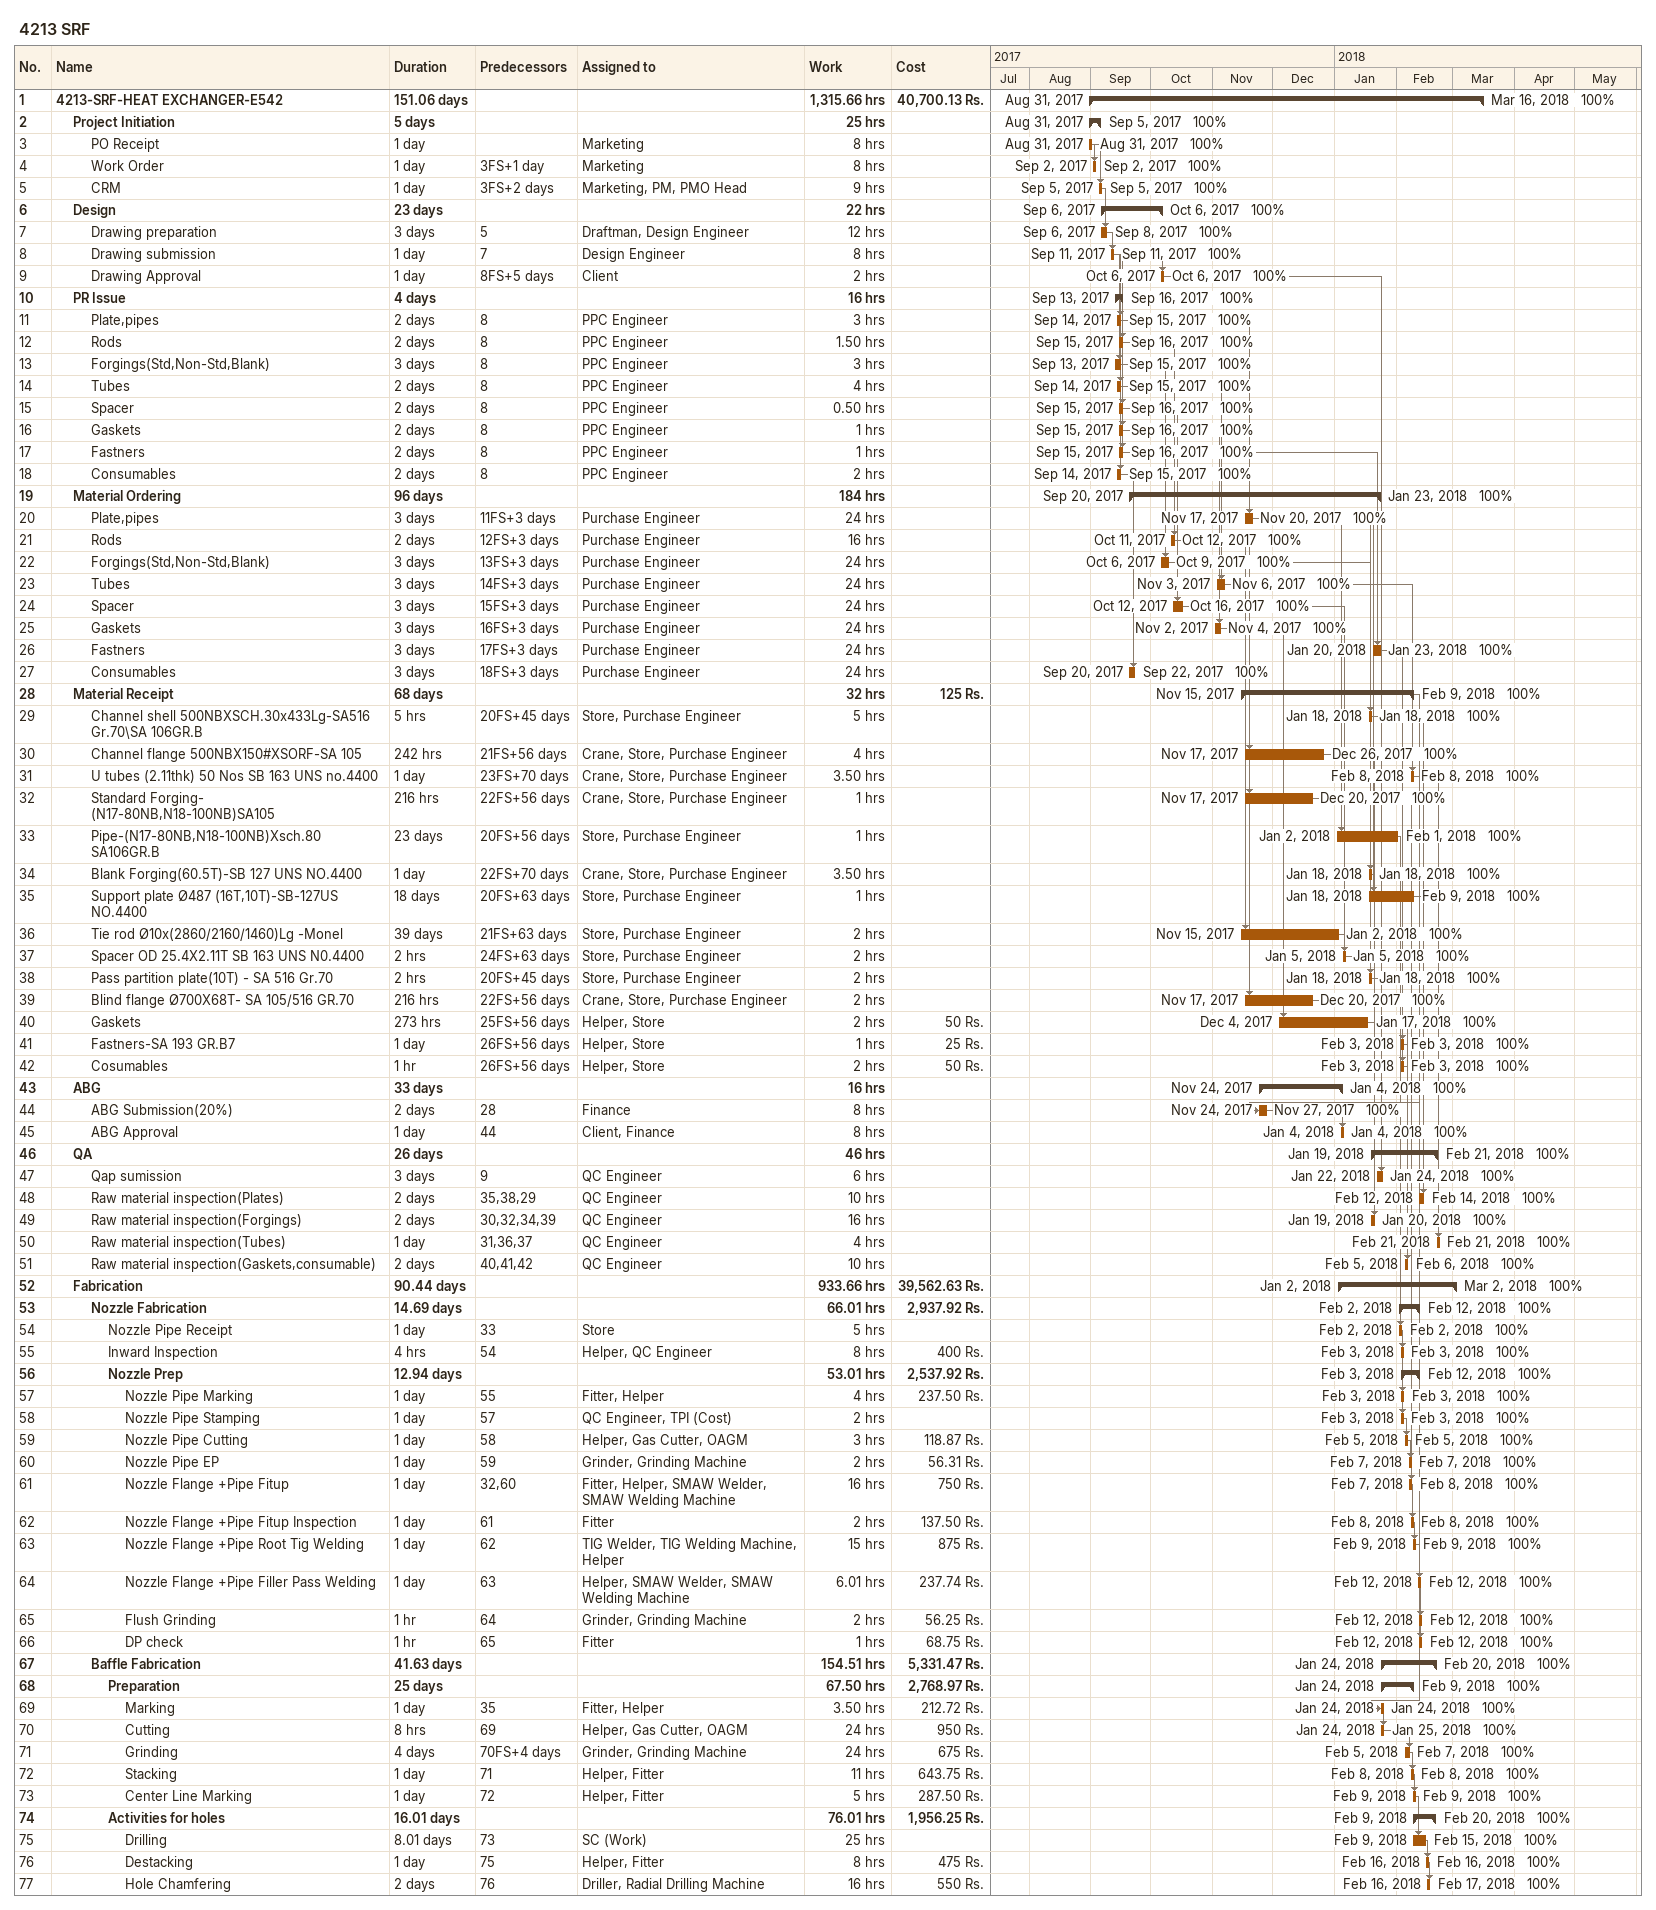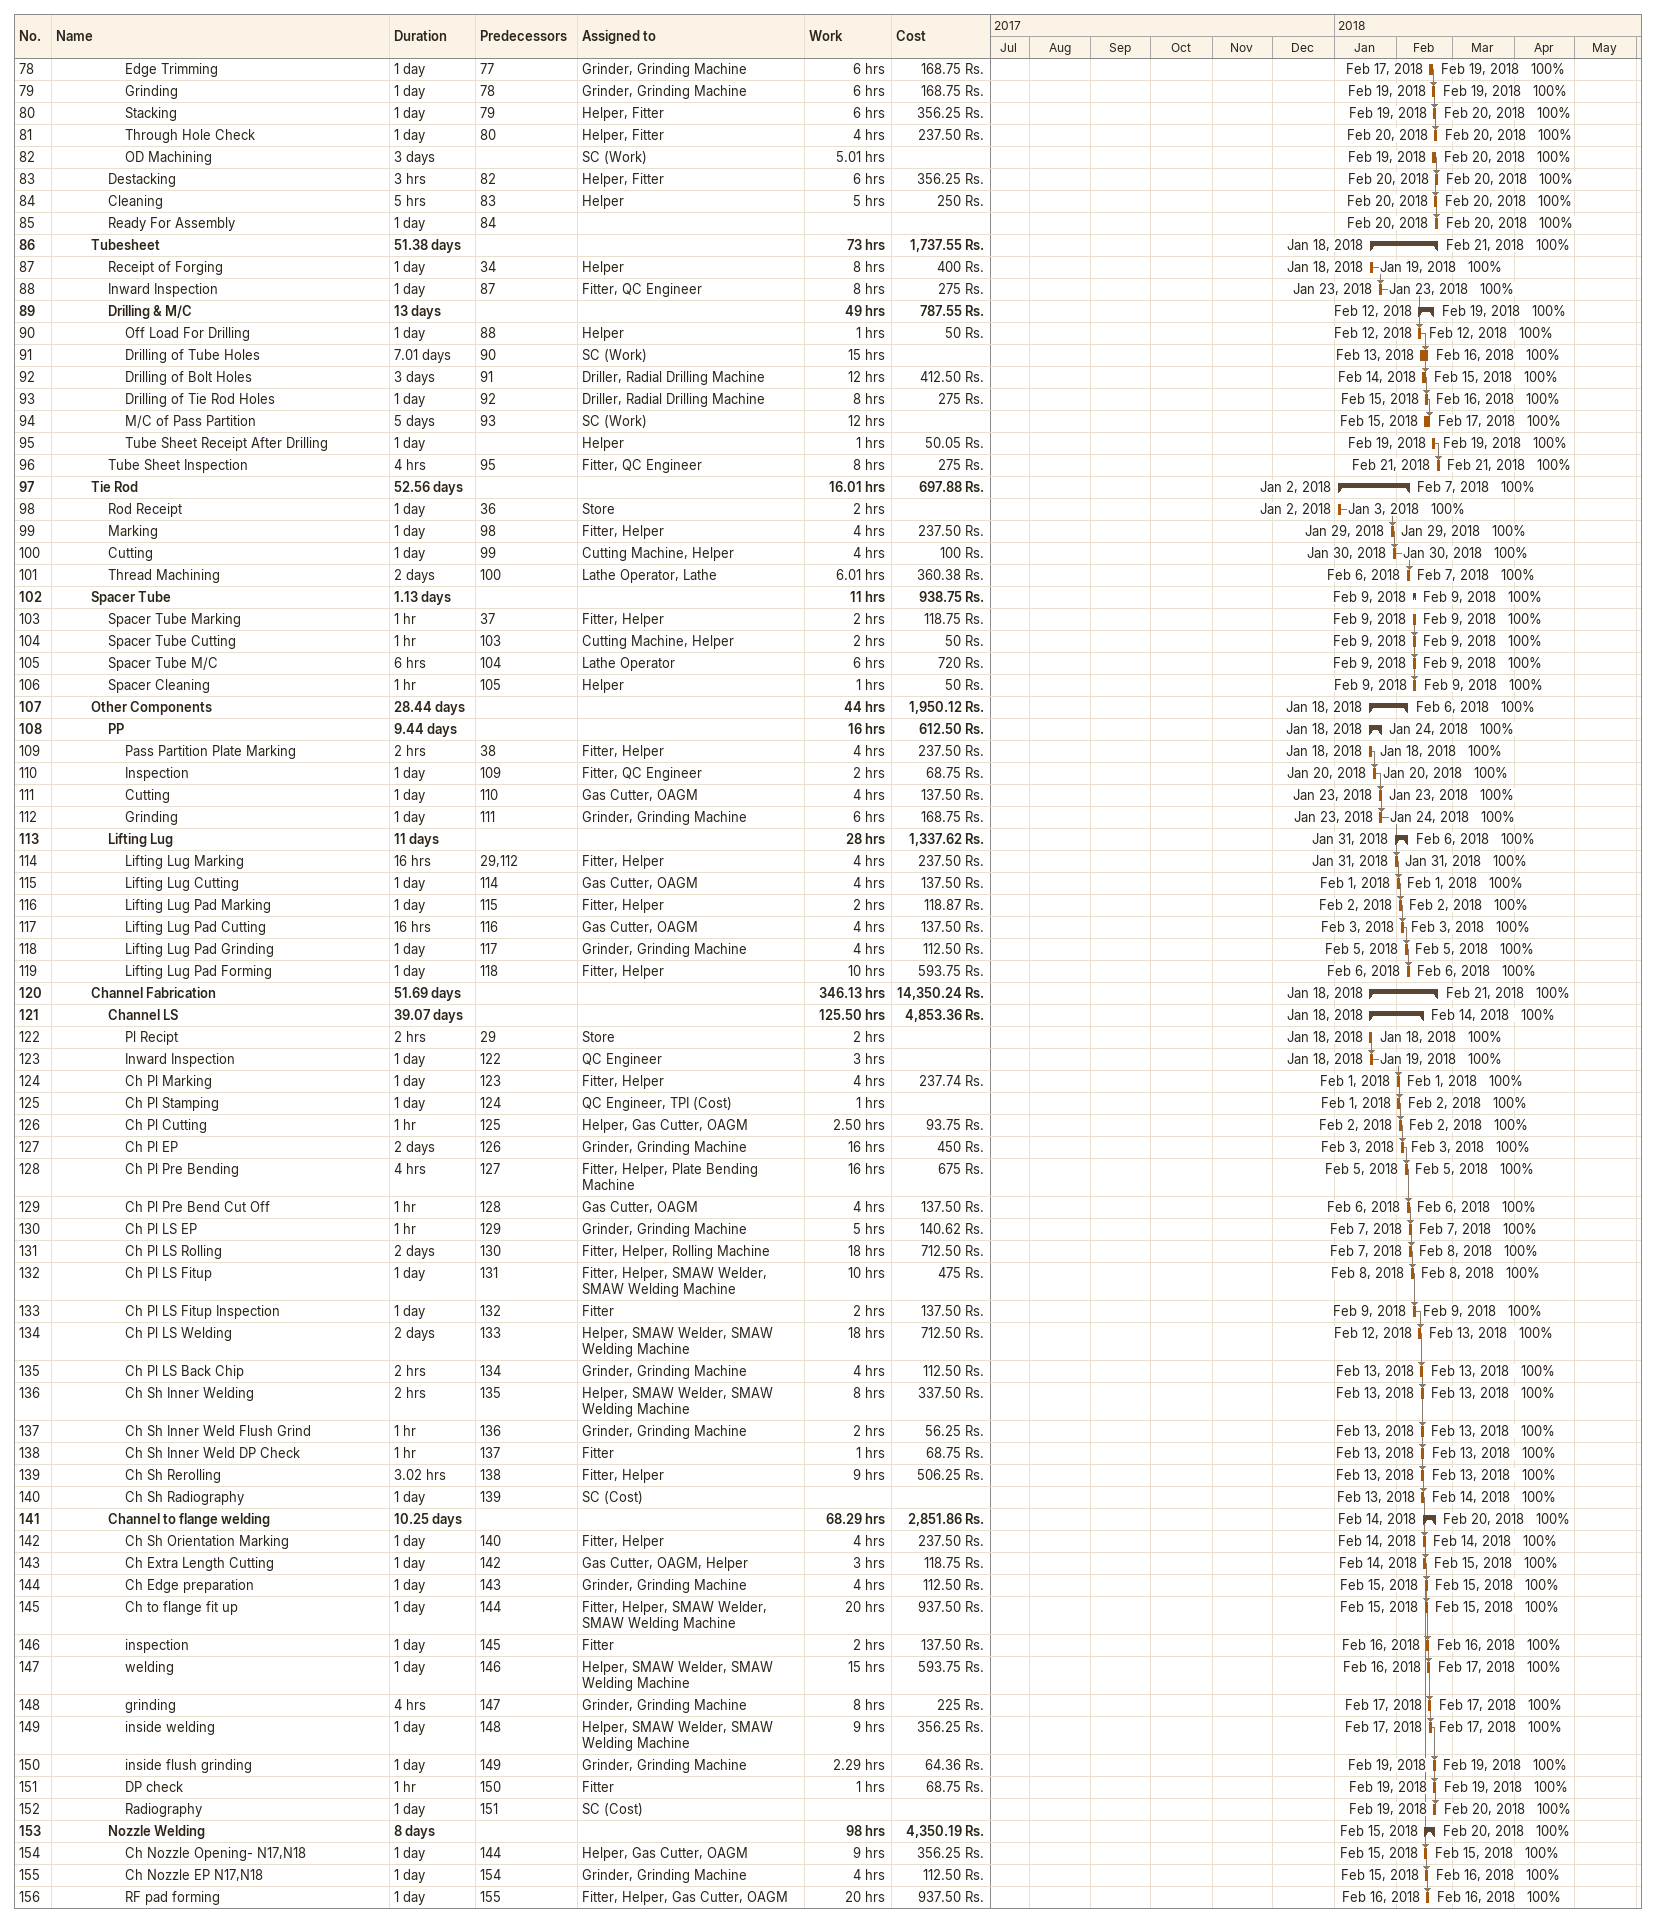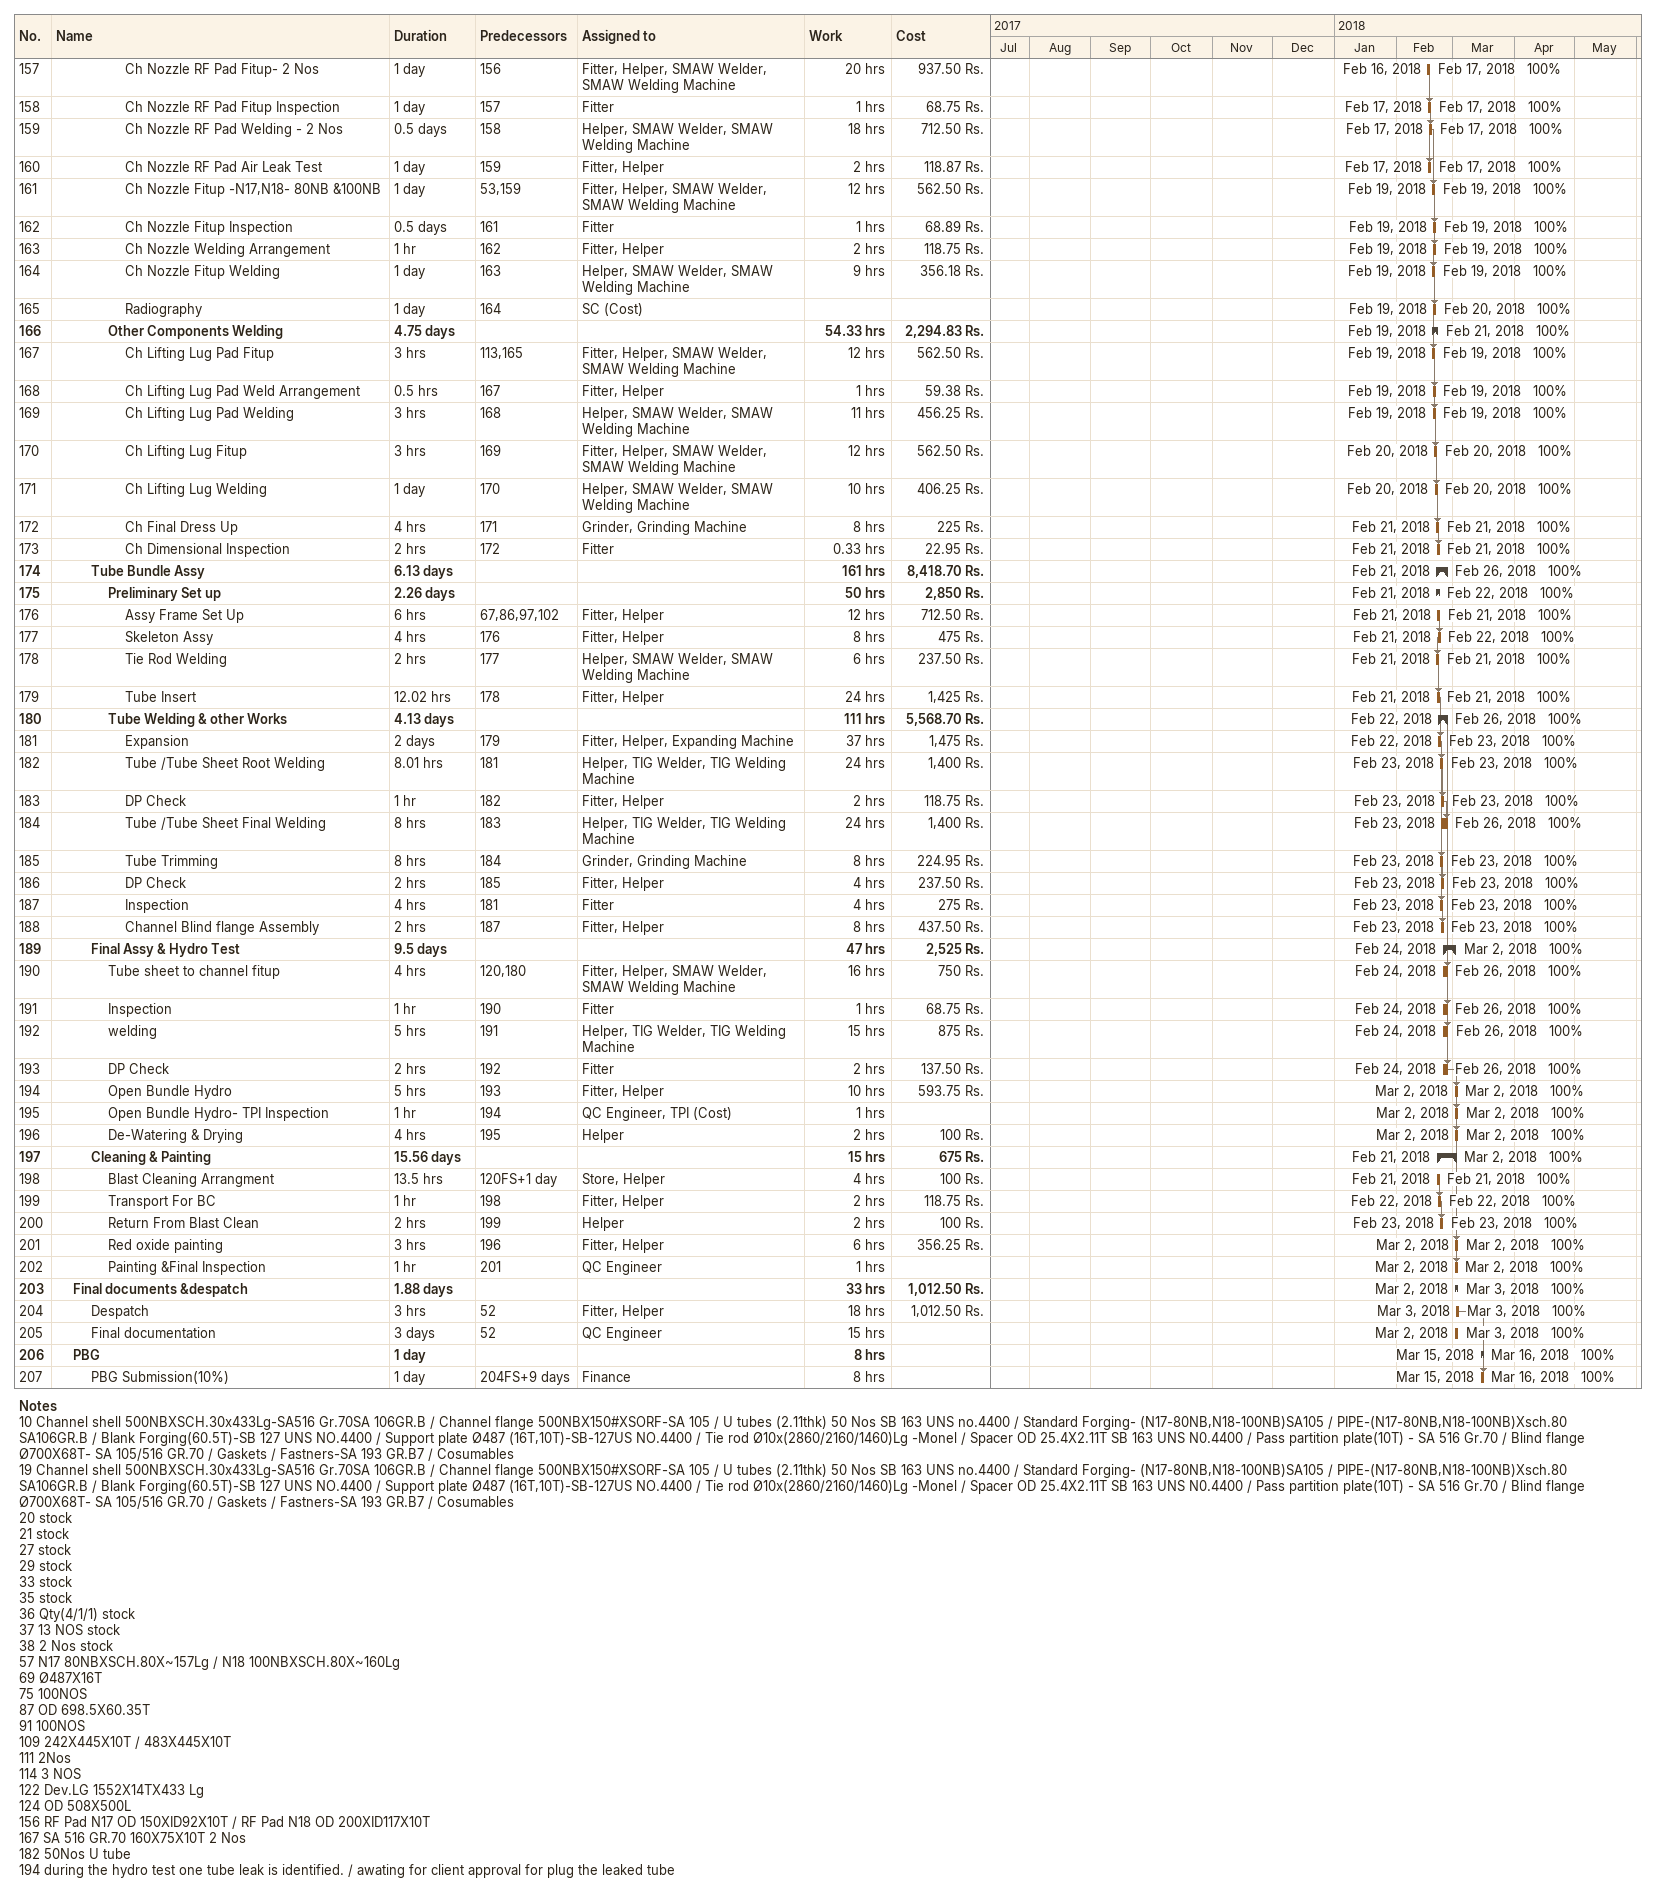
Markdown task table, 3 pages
4213 SRF

| ID | Level | Task | Duration | Start | Finish | Predecessors | Resources | % complete | Work (h) | Cost (Rs.) |
|---|---|---|---|---|---|---|---|---|---|---|
| 1 | 1 | **4213-SRF-HEAT EXCHANGER-E542** | 151.06d | 2017-08-31 | 2018-03-16 |  |  | 100 | 1315.66 | 40700.13 |
| 2 | 2 | **Project Initiation** | 5d | 2017-08-31 | 2017-09-05 |  |  | 100 | 25 |  |
| 3 | 3 | PO Receipt | 1d | 2017-08-31 | 2017-08-31 |  | Marketing | 100 | 8 |  |
| 4 | 3 | Work Order | 1d | 2017-09-02 | 2017-09-02 | 3FS+1d | Marketing | 100 | 8 |  |
| 5 | 3 | CRM | 1d | 2017-09-05 | 2017-09-05 | 3FS+2d | Marketing, PM, PMO Head | 100 | 9 |  |
| 6 | 2 | **Design** | 23d | 2017-09-06 | 2017-10-06 |  |  | 100 | 22 |  |
| 7 | 3 | Drawing preparation | 3d | 2017-09-06 | 2017-09-08 | 5 | Draftman, Design Engineer | 100 | 12 |  |
| 8 | 3 | Drawing submission | 1d | 2017-09-11 | 2017-09-11 | 7 | Design Engineer | 100 | 8 |  |
| 9 | 3 | Drawing Approval | 1d | 2017-10-06 | 2017-10-06 | 8FS+5d | Client | 100 | 2 |  |
| 10 | 2 | **PR Issue** | 4d | 2017-09-13 | 2017-09-16 |  |  | 100 | 16 |  |
| 11 | 3 | Plate,pipes | 2d | 2017-09-14 | 2017-09-15 | 8 | PPC Engineer | 100 | 3 |  |
| 12 | 3 | Rods | 2d | 2017-09-15 | 2017-09-16 | 8 | PPC Engineer | 100 | 1.50 |  |
| 13 | 3 | Forgings(Std,Non-Std,Blank) | 3d | 2017-09-13 | 2017-09-15 | 8 | PPC Engineer | 100 | 3 |  |
| 14 | 3 | Tubes | 2d | 2017-09-14 | 2017-09-15 | 8 | PPC Engineer | 100 | 4 |  |
| 15 | 3 | Spacer | 2d | 2017-09-15 | 2017-09-16 | 8 | PPC Engineer | 100 | 0.50 |  |
| 16 | 3 | Gaskets | 2d | 2017-09-15 | 2017-09-16 | 8 | PPC Engineer | 100 | 1 |  |
| 17 | 3 | Fastners | 2d | 2017-09-15 | 2017-09-16 | 8 | PPC Engineer | 100 | 1 |  |
| 18 | 3 | Consumables | 2d | 2017-09-14 | 2017-09-15 | 8 | PPC Engineer | 100 | 2 |  |
| 19 | 2 | **Material Ordering** | 96d | 2017-09-20 | 2018-01-23 |  |  | 100 | 184 |  |
| 20 | 3 | Plate,pipes | 3d | 2017-11-17 | 2017-11-20 | 11FS+3d | Purchase Engineer | 100 | 24 |  |
| 21 | 3 | Rods | 2d | 2017-10-11 | 2017-10-12 | 12FS+3d | Purchase Engineer | 100 | 16 |  |
| 22 | 3 | Forgings(Std,Non-Std,Blank) | 3d | 2017-10-06 | 2017-10-09 | 13FS+3d | Purchase Engineer | 100 | 24 |  |
| 23 | 3 | Tubes | 3d | 2017-11-03 | 2017-11-06 | 14FS+3d | Purchase Engineer | 100 | 24 |  |
| 24 | 3 | Spacer | 3d | 2017-10-12 | 2017-10-16 | 15FS+3d | Purchase Engineer | 100 | 24 |  |
| 25 | 3 | Gaskets | 3d | 2017-11-02 | 2017-11-04 | 16FS+3d | Purchase Engineer | 100 | 24 |  |
| 26 | 3 | Fastners | 3d | 2018-01-20 | 2018-01-23 | 17FS+3d | Purchase Engineer | 100 | 24 |  |
| 27 | 3 | Consumables | 3d | 2017-09-20 | 2017-09-22 | 18FS+3d | Purchase Engineer | 100 | 24 |  |
| 28 | 2 | **Material Receipt** | 68d | 2017-11-15 | 2018-02-09 |  |  | 100 | 32 | 125 |
| 29 | 3 | Channel shell 500NBXSCH.30x433Lg-SA516 Gr.70\SA 106GR.B | 5h | 2018-01-18 | 2018-01-18 | 20FS+45d | Store, Purchase Engineer | 100 | 5 |  |
| 30 | 3 | Channel flange 500NBX150#XSORF-SA 105 | 242h | 2017-11-17 | 2017-12-26 | 21FS+56d | Crane, Store, Purchase Engineer | 100 | 4 |  |
| 31 | 3 | U tubes (2.11thk) 50 Nos SB 163 UNS no.4400 | 1d | 2018-02-08 | 2018-02-08 | 23FS+70d | Crane, Store, Purchase Engineer | 100 | 3.50 |  |
| 32 | 3 | Standard Forging- (N17-80NB,N18-100NB)SA105 | 216h | 2017-11-17 | 2017-12-20 | 22FS+56d | Crane, Store, Purchase Engineer | 100 | 1 |  |
| 33 | 3 | Pipe-(N17-80NB,N18-100NB)Xsch.80 SA106GR.B | 23d | 2018-01-02 | 2018-02-01 | 20FS+56d | Store, Purchase Engineer | 100 | 1 |  |
| 34 | 3 | Blank Forging(60.5T)-SB 127 UNS NO.4400 | 1d | 2018-01-18 | 2018-01-18 | 22FS+70d | Crane, Store, Purchase Engineer | 100 | 3.50 |  |
| 35 | 3 | Support plate Ø487 (16T,10T)-SB-127US NO.4400 | 18d | 2018-01-18 | 2018-02-09 | 20FS+63d | Store, Purchase Engineer | 100 | 1 |  |
| 36 | 3 | Tie rod Ø10x(2860/2160/1460)Lg -Monel | 39d | 2017-11-15 | 2018-01-02 | 21FS+63d | Store, Purchase Engineer | 100 | 2 |  |
| 37 | 3 | Spacer OD 25.4X2.11T SB 163 UNS N0.4400 | 2h | 2018-01-05 | 2018-01-05 | 24FS+63d | Store, Purchase Engineer | 100 | 2 |  |
| 38 | 3 | Pass partition plate(10T) - SA 516 Gr.70 | 2h | 2018-01-18 | 2018-01-18 | 20FS+45d | Store, Purchase Engineer | 100 | 2 |  |
| 39 | 3 | Blind flange Ø700X68T- SA 105/516 GR.70 | 216h | 2017-11-17 | 2017-12-20 | 22FS+56d | Crane, Store, Purchase Engineer | 100 | 2 |  |
| 40 | 3 | Gaskets | 273h | 2017-12-04 | 2018-01-17 | 25FS+56d | Helper, Store | 100 | 2 | 50 |
| 41 | 3 | Fastners-SA 193 GR.B7 | 1d | 2018-02-03 | 2018-02-03 | 26FS+56d | Helper, Store | 100 | 1 | 25 |
| 42 | 3 | Cosumables | 1h | 2018-02-03 | 2018-02-03 | 26FS+56d | Helper, Store | 100 | 2 | 50 |
| 43 | 2 | **ABG** | 33d | 2017-11-24 | 2018-01-04 |  |  | 100 | 16 |  |
| 44 | 3 | ABG Submission(20%) | 2d | 2017-11-24 | 2017-11-27 | 28 | Finance | 100 | 8 |  |
| 45 | 3 | ABG Approval | 1d | 2018-01-04 | 2018-01-04 | 44 | Client, Finance | 100 | 8 |  |
| 46 | 2 | **QA** | 26d | 2018-01-19 | 2018-02-21 |  |  | 100 | 46 |  |
| 47 | 3 | Qap sumission | 3d | 2018-01-22 | 2018-01-24 | 9 | QC Engineer | 100 | 6 |  |
| 48 | 3 | Raw material inspection(Plates) | 2d | 2018-02-12 | 2018-02-14 | 35, 38, 29 | QC Engineer | 100 | 10 |  |
| 49 | 3 | Raw material inspection(Forgings) | 2d | 2018-01-19 | 2018-01-20 | 30, 32, 34, 39 | QC Engineer | 100 | 16 |  |
| 50 | 3 | Raw material inspection(Tubes) | 1d | 2018-02-21 | 2018-02-21 | 31, 36, 37 | QC Engineer | 100 | 4 |  |
| 51 | 3 | Raw material inspection(Gaskets,consumable) | 2d | 2018-02-05 | 2018-02-06 | 40, 41, 42 | QC Engineer | 100 | 10 |  |
| 52 | 2 | **Fabrication** | 90.44d | 2018-01-02 | 2018-03-02 |  |  | 100 | 933.66 | 39562.63 |
| 53 | 3 | **Nozzle Fabrication** | 14.69d | 2018-02-02 | 2018-02-12 |  |  | 100 | 66.01 | 2937.92 |
| 54 | 4 | Nozzle Pipe Receipt | 1d | 2018-02-02 | 2018-02-02 | 33 | Store | 100 | 5 |  |
| 55 | 4 | Inward Inspection | 4h | 2018-02-03 | 2018-02-03 | 54 | Helper, QC Engineer | 100 | 8 | 400 |
| 56 | 4 | **Nozzle Prep** | 12.94d | 2018-02-03 | 2018-02-12 |  |  | 100 | 53.01 | 2537.92 |
| 57 | 5 | Nozzle Pipe Marking | 1d | 2018-02-03 | 2018-02-03 | 55 | Fitter, Helper | 100 | 4 | 237.50 |
| 58 | 5 | Nozzle Pipe Stamping | 1d | 2018-02-03 | 2018-02-03 | 57 | QC Engineer, TPI (Cost) | 100 | 2 |  |
| 59 | 5 | Nozzle Pipe Cutting | 1d | 2018-02-05 | 2018-02-05 | 58 | Helper, Gas Cutter, OAGM | 100 | 3 | 118.87 |
| 60 | 5 | Nozzle Pipe EP | 1d | 2018-02-07 | 2018-02-07 | 59 | Grinder, Grinding Machine | 100 | 2 | 56.31 |
| 61 | 5 | Nozzle Flange +Pipe Fitup | 1d | 2018-02-07 | 2018-02-08 | 32, 60 | Fitter, Helper, SMAW Welder, SMAW Welding Machine | 100 | 16 | 750 |
| 62 | 5 | Nozzle Flange +Pipe Fitup Inspection | 1d | 2018-02-08 | 2018-02-08 | 61 | Fitter | 100 | 2 | 137.50 |
| 63 | 5 | Nozzle Flange +Pipe Root Tig Welding | 1d | 2018-02-09 | 2018-02-09 | 62 | TIG Welder, TIG Welding Machine, Helper | 100 | 15 | 875 |
| 64 | 5 | Nozzle Flange +Pipe Filler Pass Welding | 1d | 2018-02-12 | 2018-02-12 | 63 | Helper, SMAW Welder, SMAW Welding Machine | 100 | 6.01 | 237.74 |
| 65 | 5 | Flush Grinding | 1h | 2018-02-12 | 2018-02-12 | 64 | Grinder, Grinding Machine | 100 | 2 | 56.25 |
| 66 | 5 | DP check | 1h | 2018-02-12 | 2018-02-12 | 65 | Fitter | 100 | 1 | 68.75 |
| 67 | 3 | **Baffle Fabrication** | 41.63d | 2018-01-24 | 2018-02-20 |  |  | 100 | 154.51 | 5331.47 |
| 68 | 4 | **Preparation** | 25d | 2018-01-24 | 2018-02-09 |  |  | 100 | 67.50 | 2768.97 |
| 69 | 5 | Marking | 1d | 2018-01-24 | 2018-01-24 | 35 | Fitter, Helper | 100 | 3.50 | 212.72 |
| 70 | 5 | Cutting | 8h | 2018-01-24 | 2018-01-25 | 69 | Helper, Gas Cutter, OAGM | 100 | 24 | 950 |
| 71 | 5 | Grinding | 4d | 2018-02-05 | 2018-02-07 | 70FS+4d | Grinder, Grinding Machine | 100 | 24 | 675 |
| 72 | 5 | Stacking | 1d | 2018-02-08 | 2018-02-08 | 71 | Helper, Fitter | 100 | 11 | 643.75 |
| 73 | 5 | Center Line Marking | 1d | 2018-02-09 | 2018-02-09 | 72 | Helper, Fitter | 100 | 5 | 287.50 |
| 74 | 4 | **Activities for holes** | 16.01d | 2018-02-09 | 2018-02-20 |  |  | 100 | 76.01 | 1956.25 |
| 75 | 5 | Drilling | 8.01d | 2018-02-09 | 2018-02-15 | 73 | SC (Work) | 100 | 25 |  |
| 76 | 5 | Destacking | 1d | 2018-02-16 | 2018-02-16 | 75 | Helper, Fitter | 100 | 8 | 475 |
| 77 | 5 | Hole Chamfering | 2d | 2018-02-16 | 2018-02-17 | 76 | Driller, Radial Drilling Machine | 100 | 16 | 550 |
| 78 | 5 | Edge Trimming | 1d | 2018-02-17 | 2018-02-19 | 77 | Grinder, Grinding Machine | 100 | 6 | 168.75 |
| 79 | 5 | Grinding | 1d | 2018-02-19 | 2018-02-19 | 78 | Grinder, Grinding Machine | 100 | 6 | 168.75 |
| 80 | 5 | Stacking | 1d | 2018-02-19 | 2018-02-20 | 79 | Helper, Fitter | 100 | 6 | 356.25 |
| 81 | 5 | Through Hole Check | 1d | 2018-02-20 | 2018-02-20 | 80 | Helper, Fitter | 100 | 4 | 237.50 |
| 82 | 5 | OD Machining | 3d | 2018-02-19 | 2018-02-20 |  | SC (Work) | 100 | 5.01 |  |
| 83 | 4 | Destacking | 3h | 2018-02-20 | 2018-02-20 | 82 | Helper, Fitter | 100 | 6 | 356.25 |
| 84 | 4 | Cleaning | 5h | 2018-02-20 | 2018-02-20 | 83 | Helper | 100 | 5 | 250 |
| 85 | 4 | Ready For Assembly | 1d | 2018-02-20 | 2018-02-20 | 84 |  | 100 |  |  |
| 86 | 3 | **Tubesheet** | 51.38d | 2018-01-18 | 2018-02-21 |  |  | 100 | 73 | 1737.55 |
| 87 | 4 | Receipt of Forging | 1d | 2018-01-18 | 2018-01-19 | 34 | Helper | 100 | 8 | 400 |
| 88 | 4 | Inward Inspection | 1d | 2018-01-23 | 2018-01-23 | 87 | Fitter, QC Engineer | 100 | 8 | 275 |
| 89 | 4 | **Drilling & M/C** | 13d | 2018-02-12 | 2018-02-19 |  |  | 100 | 49 | 787.55 |
| 90 | 5 | Off Load For Drilling | 1d | 2018-02-12 | 2018-02-12 | 88 | Helper | 100 | 1 | 50 |
| 91 | 5 | Drilling of Tube Holes | 7.01d | 2018-02-13 | 2018-02-16 | 90 | SC (Work) | 100 | 15 |  |
| 92 | 5 | Drilling of Bolt Holes | 3d | 2018-02-14 | 2018-02-15 | 91 | Driller, Radial Drilling Machine | 100 | 12 | 412.50 |
| 93 | 5 | Drilling of Tie Rod Holes | 1d | 2018-02-15 | 2018-02-16 | 92 | Driller, Radial Drilling Machine | 100 | 8 | 275 |
| 94 | 5 | M/C of Pass Partition | 5d | 2018-02-15 | 2018-02-17 | 93 | SC (Work) | 100 | 12 |  |
| 95 | 5 | Tube Sheet Receipt After Drilling | 1d | 2018-02-19 | 2018-02-19 |  | Helper | 100 | 1 | 50.05 |
| 96 | 4 | Tube Sheet Inspection | 4h | 2018-02-21 | 2018-02-21 | 95 | Fitter, QC Engineer | 100 | 8 | 275 |
| 97 | 3 | **Tie Rod** | 52.56d | 2018-01-02 | 2018-02-07 |  |  | 100 | 16.01 | 697.88 |
| 98 | 4 | Rod Receipt | 1d | 2018-01-02 | 2018-01-03 | 36 | Store | 100 | 2 |  |
| 99 | 4 | Marking | 1d | 2018-01-29 | 2018-01-29 | 98 | Fitter, Helper | 100 | 4 | 237.50 |
| 100 | 4 | Cutting | 1d | 2018-01-30 | 2018-01-30 | 99 | Cutting Machine, Helper | 100 | 4 | 100 |
| 101 | 4 | Thread Machining | 2d | 2018-02-06 | 2018-02-07 | 100 | Lathe Operator, Lathe | 100 | 6.01 | 360.38 |
| 102 | 3 | **Spacer Tube** | 1.13d | 2018-02-09 | 2018-02-09 |  |  | 100 | 11 | 938.75 |
| 103 | 4 | Spacer Tube Marking | 1h | 2018-02-09 | 2018-02-09 | 37 | Fitter, Helper | 100 | 2 | 118.75 |
| 104 | 4 | Spacer Tube Cutting | 1h | 2018-02-09 | 2018-02-09 | 103 | Cutting Machine, Helper | 100 | 2 | 50 |
| 105 | 4 | Spacer Tube M/C | 6h | 2018-02-09 | 2018-02-09 | 104 | Lathe Operator | 100 | 6 | 720 |
| 106 | 4 | Spacer Cleaning | 1h | 2018-02-09 | 2018-02-09 | 105 | Helper | 100 | 1 | 50 |
| 107 | 3 | **Other Components** | 28.44d | 2018-01-18 | 2018-02-06 |  |  | 100 | 44 | 1950.12 |
| 108 | 4 | **PP** | 9.44d | 2018-01-18 | 2018-01-24 |  |  | 100 | 16 | 612.50 |
| 109 | 5 | Pass Partition Plate Marking | 2h | 2018-01-18 | 2018-01-18 | 38 | Fitter, Helper | 100 | 4 | 237.50 |
| 110 | 5 | Inspection | 1d | 2018-01-20 | 2018-01-20 | 109 | Fitter, QC Engineer | 100 | 2 | 68.75 |
| 111 | 5 | Cutting | 1d | 2018-01-23 | 2018-01-23 | 110 | Gas Cutter, OAGM | 100 | 4 | 137.50 |
| 112 | 5 | Grinding | 1d | 2018-01-23 | 2018-01-24 | 111 | Grinder, Grinding Machine | 100 | 6 | 168.75 |
| 113 | 4 | **Lifting Lug** | 11d | 2018-01-31 | 2018-02-06 |  |  | 100 | 28 | 1337.62 |
| 114 | 5 | Lifting Lug Marking | 16h | 2018-01-31 | 2018-01-31 | 29, 112 | Fitter, Helper | 100 | 4 | 237.50 |
| 115 | 5 | Lifting Lug Cutting | 1d | 2018-02-01 | 2018-02-01 | 114 | Gas Cutter, OAGM | 100 | 4 | 137.50 |
| 116 | 5 | Lifting Lug Pad Marking | 1d | 2018-02-02 | 2018-02-02 | 115 | Fitter, Helper | 100 | 2 | 118.87 |
| 117 | 5 | Lifting Lug Pad Cutting | 16h | 2018-02-03 | 2018-02-03 | 116 | Gas Cutter, OAGM | 100 | 4 | 137.50 |
| 118 | 5 | Lifting Lug Pad Grinding | 1d | 2018-02-05 | 2018-02-05 | 117 | Grinder, Grinding Machine | 100 | 4 | 112.50 |
| 119 | 5 | Lifting Lug Pad Forming | 1d | 2018-02-06 | 2018-02-06 | 118 | Fitter, Helper | 100 | 10 | 593.75 |
| 120 | 3 | **Channel Fabrication** | 51.69d | 2018-01-18 | 2018-02-21 |  |  | 100 | 346.13 | 14350.24 |
| 121 | 4 | **Channel LS** | 39.07d | 2018-01-18 | 2018-02-14 |  |  | 100 | 125.50 | 4853.36 |
| 122 | 5 | Pl Recipt | 2h | 2018-01-18 | 2018-01-18 | 29 | Store | 100 | 2 |  |
| 123 | 5 | Inward Inspection | 1d | 2018-01-18 | 2018-01-19 | 122 | QC Engineer | 100 | 3 |  |
| 124 | 5 | Ch Pl Marking | 1d | 2018-02-01 | 2018-02-01 | 123 | Fitter, Helper | 100 | 4 | 237.74 |
| 125 | 5 | Ch Pl Stamping | 1d | 2018-02-01 | 2018-02-02 | 124 | QC Engineer, TPI (Cost) | 100 | 1 |  |
| 126 | 5 | Ch Pl Cutting | 1h | 2018-02-02 | 2018-02-02 | 125 | Helper, Gas Cutter, OAGM | 100 | 2.50 | 93.75 |
| 127 | 5 | Ch Pl EP | 2d | 2018-02-03 | 2018-02-03 | 126 | Grinder, Grinding Machine | 100 | 16 | 450 |
| 128 | 5 | Ch Pl Pre Bending | 4h | 2018-02-05 | 2018-02-05 | 127 | Fitter, Helper, Plate Bending Machine | 100 | 16 | 675 |
| 129 | 5 | Ch Pl Pre Bend Cut Off | 1h | 2018-02-06 | 2018-02-06 | 128 | Gas Cutter, OAGM | 100 | 4 | 137.50 |
| 130 | 5 | Ch Pl LS EP | 1h | 2018-02-07 | 2018-02-07 | 129 | Grinder, Grinding Machine | 100 | 5 | 140.62 |
| 131 | 5 | Ch Pl LS Rolling | 2d | 2018-02-07 | 2018-02-08 | 130 | Fitter, Helper, Rolling Machine | 100 | 18 | 712.50 |
| 132 | 5 | Ch Pl LS Fitup | 1d | 2018-02-08 | 2018-02-08 | 131 | Fitter, Helper, SMAW Welder, SMAW Welding Machine | 100 | 10 | 475 |
| 133 | 5 | Ch Pl LS Fitup Inspection | 1d | 2018-02-09 | 2018-02-09 | 132 | Fitter | 100 | 2 | 137.50 |
| 134 | 5 | Ch Pl LS Welding | 2d | 2018-02-12 | 2018-02-13 | 133 | Helper, SMAW Welder, SMAW Welding Machine | 100 | 18 | 712.50 |
| 135 | 5 | Ch Pl LS Back Chip | 2h | 2018-02-13 | 2018-02-13 | 134 | Grinder, Grinding Machine | 100 | 4 | 112.50 |
| 136 | 5 | Ch Sh Inner Welding | 2h | 2018-02-13 | 2018-02-13 | 135 | Helper, SMAW Welder, SMAW Welding Machine | 100 | 8 | 337.50 |
| 137 | 5 | Ch Sh Inner Weld Flush Grind | 1h | 2018-02-13 | 2018-02-13 | 136 | Grinder, Grinding Machine | 100 | 2 | 56.25 |
| 138 | 5 | Ch Sh Inner Weld DP Check | 1h | 2018-02-13 | 2018-02-13 | 137 | Fitter | 100 | 1 | 68.75 |
| 139 | 5 | Ch Sh Rerolling | 3.02h | 2018-02-13 | 2018-02-13 | 138 | Fitter, Helper | 100 | 9 | 506.25 |
| 140 | 5 | Ch Sh Radiography | 1d | 2018-02-13 | 2018-02-14 | 139 | SC (Cost) | 100 |  |  |
| 141 | 4 | **Channel to flange welding** | 10.25d | 2018-02-14 | 2018-02-20 |  |  | 100 | 68.29 | 2851.86 |
| 142 | 5 | Ch Sh Orientation Marking | 1d | 2018-02-14 | 2018-02-14 | 140 | Fitter, Helper | 100 | 4 | 237.50 |
| 143 | 5 | Ch Extra Length Cutting | 1d | 2018-02-14 | 2018-02-15 | 142 | Gas Cutter, OAGM, Helper | 100 | 3 | 118.75 |
| 144 | 5 | Ch Edge preparation | 1d | 2018-02-15 | 2018-02-15 | 143 | Grinder, Grinding Machine | 100 | 4 | 112.50 |
| 145 | 5 | Ch to flange fit up | 1d | 2018-02-15 | 2018-02-15 | 144 | Fitter, Helper, SMAW Welder, SMAW Welding Machine | 100 | 20 | 937.50 |
| 146 | 5 | inspection | 1d | 2018-02-16 | 2018-02-16 | 145 | Fitter | 100 | 2 | 137.50 |
| 147 | 5 | welding | 1d | 2018-02-16 | 2018-02-17 | 146 | Helper, SMAW Welder, SMAW Welding Machine | 100 | 15 | 593.75 |
| 148 | 5 | grinding | 4h | 2018-02-17 | 2018-02-17 | 147 | Grinder, Grinding Machine | 100 | 8 | 225 |
| 149 | 5 | inside welding | 1d | 2018-02-17 | 2018-02-17 | 148 | Helper, SMAW Welder, SMAW Welding Machine | 100 | 9 | 356.25 |
| 150 | 5 | inside flush grinding | 1d | 2018-02-19 | 2018-02-19 | 149 | Grinder, Grinding Machine | 100 | 2.29 | 64.36 |
| 151 | 5 | DP check | 1h | 2018-02-19 | 2018-02-19 | 150 | Fitter | 100 | 1 | 68.75 |
| 152 | 5 | Radiography | 1d | 2018-02-19 | 2018-02-20 | 151 | SC (Cost) | 100 |  |  |
| 153 | 4 | **Nozzle Welding** | 8d | 2018-02-15 | 2018-02-20 |  |  | 100 | 98 | 4350.19 |
| 154 | 5 | Ch Nozzle Opening- N17,N18 | 1d | 2018-02-15 | 2018-02-15 | 144 | Helper, Gas Cutter, OAGM | 100 | 9 | 356.25 |
| 155 | 5 | Ch Nozzle EP N17,N18 | 1d | 2018-02-15 | 2018-02-16 | 154 | Grinder, Grinding Machine | 100 | 4 | 112.50 |
| 156 | 5 | RF pad forming | 1d | 2018-02-16 | 2018-02-16 | 155 | Fitter, Helper, Gas Cutter, OAGM | 100 | 20 | 937.50 |
| 157 | 5 | Ch Nozzle RF Pad Fitup- 2 Nos | 1d | 2018-02-16 | 2018-02-17 | 156 | Fitter, Helper, SMAW Welder, SMAW Welding Machine | 100 | 20 | 937.50 |
| 158 | 5 | Ch Nozzle RF Pad Fitup Inspection | 1d | 2018-02-17 | 2018-02-17 | 157 | Fitter | 100 | 1 | 68.75 |
| 159 | 5 | Ch Nozzle RF Pad Welding - 2 Nos | 0.5d | 2018-02-17 | 2018-02-17 | 158 | Helper, SMAW Welder, SMAW Welding Machine | 100 | 18 | 712.50 |
| 160 | 5 | Ch Nozzle RF Pad Air Leak Test | 1d | 2018-02-17 | 2018-02-17 | 159 | Fitter, Helper | 100 | 2 | 118.87 |
| 161 | 5 | Ch Nozzle Fitup -N17,N18- 80NB &100NB | 1d | 2018-02-19 | 2018-02-19 | 53, 159 | Fitter, Helper, SMAW Welder, SMAW Welding Machine | 100 | 12 | 562.50 |
| 162 | 5 | Ch Nozzle Fitup Inspection | 0.5d | 2018-02-19 | 2018-02-19 | 161 | Fitter | 100 | 1 | 68.89 |
| 163 | 5 | Ch Nozzle Welding Arrangement | 1h | 2018-02-19 | 2018-02-19 | 162 | Fitter, Helper | 100 | 2 | 118.75 |
| 164 | 5 | Ch Nozzle Fitup Welding | 1d | 2018-02-19 | 2018-02-19 | 163 | Helper, SMAW Welder, SMAW Welding Machine | 100 | 9 | 356.18 |
| 165 | 5 | Radiography | 1d | 2018-02-19 | 2018-02-20 | 164 | SC (Cost) | 100 |  |  |
| 166 | 4 | **Other Components Welding** | 4.75d | 2018-02-19 | 2018-02-21 |  |  | 100 | 54.33 | 2294.83 |
| 167 | 5 | Ch Lifting Lug Pad Fitup | 3h | 2018-02-19 | 2018-02-19 | 113, 165 | Fitter, Helper, SMAW Welder, SMAW Welding Machine | 100 | 12 | 562.50 |
| 168 | 5 | Ch Lifting Lug Pad Weld Arrangement | 0.5h | 2018-02-19 | 2018-02-19 | 167 | Fitter, Helper | 100 | 1 | 59.38 |
| 169 | 5 | Ch Lifting Lug Pad Welding | 3h | 2018-02-19 | 2018-02-19 | 168 | Helper, SMAW Welder, SMAW Welding Machine | 100 | 11 | 456.25 |
| 170 | 5 | Ch Lifting Lug Fitup | 3h | 2018-02-20 | 2018-02-20 | 169 | Fitter, Helper, SMAW Welder, SMAW Welding Machine | 100 | 12 | 562.50 |
| 171 | 5 | Ch Lifting Lug Welding | 1d | 2018-02-20 | 2018-02-20 | 170 | Helper, SMAW Welder, SMAW Welding Machine | 100 | 10 | 406.25 |
| 172 | 5 | Ch Final Dress Up | 4h | 2018-02-21 | 2018-02-21 | 171 | Grinder, Grinding Machine | 100 | 8 | 225 |
| 173 | 5 | Ch Dimensional Inspection | 2h | 2018-02-21 | 2018-02-21 | 172 | Fitter | 100 | 0.33 | 22.95 |
| 174 | 3 | **Tube Bundle Assy** | 6.13d | 2018-02-21 | 2018-02-26 |  |  | 100 | 161 | 8418.70 |
| 175 | 4 | **Preliminary Set up** | 2.26d | 2018-02-21 | 2018-02-22 |  |  | 100 | 50 | 2850 |
| 176 | 5 | Assy Frame Set Up | 6h | 2018-02-21 | 2018-02-21 | 67, 86, 97, 102 | Fitter, Helper | 100 | 12 | 712.50 |
| 177 | 5 | Skeleton Assy | 4h | 2018-02-21 | 2018-02-22 | 176 | Fitter, Helper | 100 | 8 | 475 |
| 178 | 5 | Tie Rod Welding | 2h | 2018-02-21 | 2018-02-21 | 177 | Helper, SMAW Welder, SMAW Welding Machine | 100 | 6 | 237.50 |
| 179 | 5 | Tube Insert | 12.02h | 2018-02-21 | 2018-02-21 | 178 | Fitter, Helper | 100 | 24 | 1425 |
| 180 | 4 | **Tube Welding & other Works** | 4.13d | 2018-02-22 | 2018-02-26 |  |  | 100 | 111 | 5568.70 |
| 181 | 5 | Expansion | 2d | 2018-02-22 | 2018-02-23 | 179 | Fitter, Helper, Expanding Machine | 100 | 37 | 1475 |
| 182 | 5 | Tube /Tube Sheet Root Welding | 8.01h | 2018-02-23 | 2018-02-23 | 181 | Helper, TIG Welder, TIG Welding Machine | 100 | 24 | 1400 |
| 183 | 5 | DP Check | 1h | 2018-02-23 | 2018-02-23 | 182 | Fitter, Helper | 100 | 2 | 118.75 |
| 184 | 5 | Tube /Tube Sheet Final Welding | 8h | 2018-02-23 | 2018-02-26 | 183 | Helper, TIG Welder, TIG Welding Machine | 100 | 24 | 1400 |
| 185 | 5 | Tube Trimming | 8h | 2018-02-23 | 2018-02-23 | 184 | Grinder, Grinding Machine | 100 | 8 | 224.95 |
| 186 | 5 | DP Check | 2h | 2018-02-23 | 2018-02-23 | 185 | Fitter, Helper | 100 | 4 | 237.50 |
| 187 | 5 | Inspection | 4h | 2018-02-23 | 2018-02-23 | 181 | Fitter | 100 | 4 | 275 |
| 188 | 5 | Channel Blind flange Assembly | 2h | 2018-02-23 | 2018-02-23 | 187 | Fitter, Helper | 100 | 8 | 437.50 |
| 189 | 3 | **Final Assy & Hydro Test** | 9.5d | 2018-02-24 | 2018-03-02 |  |  | 100 | 47 | 2525 |
| 190 | 4 | Tube sheet to channel fitup | 4h | 2018-02-24 | 2018-02-26 | 120, 180 | Fitter, Helper, SMAW Welder, SMAW Welding Machine | 100 | 16 | 750 |
| 191 | 4 | Inspection | 1h | 2018-02-24 | 2018-02-26 | 190 | Fitter | 100 | 1 | 68.75 |
| 192 | 4 | welding | 5h | 2018-02-24 | 2018-02-26 | 191 | Helper, TIG Welder, TIG Welding Machine | 100 | 15 | 875 |
| 193 | 4 | DP Check | 2h | 2018-02-24 | 2018-02-26 | 192 | Fitter | 100 | 2 | 137.50 |
| 194 | 4 | Open Bundle Hydro | 5h | 2018-03-02 | 2018-03-02 | 193 | Fitter, Helper | 100 | 10 | 593.75 |
| 195 | 4 | Open Bundle Hydro- TPI Inspection | 1h | 2018-03-02 | 2018-03-02 | 194 | QC Engineer, TPI (Cost) | 100 | 1 |  |
| 196 | 4 | De-Watering & Drying | 4h | 2018-03-02 | 2018-03-02 | 195 | Helper | 100 | 2 | 100 |
| 197 | 3 | **Cleaning & Painting** | 15.56d | 2018-02-21 | 2018-03-02 |  |  | 100 | 15 | 675 |
| 198 | 4 | Blast Cleaning Arrangment | 13.5h | 2018-02-21 | 2018-02-21 | 120FS+1d | Store, Helper | 100 | 4 | 100 |
| 199 | 4 | Transport For BC | 1h | 2018-02-22 | 2018-02-22 | 198 | Fitter, Helper | 100 | 2 | 118.75 |
| 200 | 4 | Return From Blast Clean | 2h | 2018-02-23 | 2018-02-23 | 199 | Helper | 100 | 2 | 100 |
| 201 | 4 | Red oxide painting | 3h | 2018-03-02 | 2018-03-02 | 196 | Fitter, Helper | 100 | 6 | 356.25 |
| 202 | 4 | Painting &Final Inspection | 1h | 2018-03-02 | 2018-03-02 | 201 | QC Engineer | 100 | 1 |  |
| 203 | 2 | **Final documents &despatch** | 1.88d | 2018-03-02 | 2018-03-03 |  |  | 100 | 33 | 1012.50 |
| 204 | 3 | Despatch | 3h | 2018-03-03 | 2018-03-03 | 52 | Fitter, Helper | 100 | 18 | 1012.50 |
| 205 | 3 | Final documentation | 3d | 2018-03-02 | 2018-03-03 | 52 | QC Engineer | 100 | 15 |  |
| 206 | 2 | **PBG** | 1d | 2018-03-15 | 2018-03-16 |  |  | 100 | 8 |  |
| 207 | 3 | PBG Submission(10%) | 1d | 2018-03-15 | 2018-03-16 | 204FS+9d | Finance | 100 | 8 |  |

Notes
- 10: Channel shell 500NBXSCH.30x433Lg-SA516 Gr.70SA 106GR.B / Channel flange 500NBX150#XSORF-SA 105 / U tubes (2.11thk) 50 Nos SB 163 UNS no.4400 / Standard Forging- (N17-80NB,N18-100NB)SA105 / PIPE-(N17-80NB,N18-100NB)Xsch.80 SA106GR.B / Blank Forging(60.5T)-SB 127 UNS NO.4400 / Support plate Ø487 (16T,10T)-SB-127US NO.4400 / Tie rod Ø10x(2860/2160/1460)Lg -Monel / Spacer OD 25.4X2.11T SB 163 UNS N0.4400 / Pass partition plate(10T) - SA 516 Gr.70 / Blind flange Ø700X68T- SA 105/516 GR.70 / Gaskets / Fastners-SA 193 GR.B7 / Cosumables
- 19: Channel shell 500NBXSCH.30x433Lg-SA516 Gr.70SA 106GR.B / Channel flange 500NBX150#XSORF-SA 105 / U tubes (2.11thk) 50 Nos SB 163 UNS no.4400 / Standard Forging- (N17-80NB,N18-100NB)SA105 / PIPE-(N17-80NB,N18-100NB)Xsch.80 SA106GR.B / Blank Forging(60.5T)-SB 127 UNS NO.4400 / Support plate Ø487 (16T,10T)-SB-127US NO.4400 / Tie rod Ø10x(2860/2160/1460)Lg -Monel / Spacer OD 25.4X2.11T SB 163 UNS N0.4400 / Pass partition plate(10T) - SA 516 Gr.70 / Blind flange Ø700X68T- SA 105/516 GR.70 / Gaskets / Fastners-SA 193 GR.B7 / Cosumables
- 20: stock
- 21: stock
- 27: stock
- 29: stock
- 33: stock
- 35: stock
- 36: Qty(4/1/1) stock
- 37: 13 NOS stock
- 38: 2 Nos stock
- 57: N17 80NBXSCH.80X~157Lg / N18 100NBXSCH.80X~160Lg
- 69: Ø487X16T
- 75: 100NOS
- 87: OD 698.5X60.35T
- 91: 100NOS
- 109: 242X445X10T / 483X445X10T
- 111: 2Nos
- 114: 3 NOS
- 122: Dev.LG 1552X14TX433 Lg
- 124: OD 508X500L
- 156: RF Pad N17 OD 150XID92X10T / RF Pad N18 OD 200XID117X10T
- 167: SA 516 GR.70 160X75X10T 2 Nos
- 182: 50Nos U tube
- 194: during the hydro test one tube leak is identified. / awating for client approval for plug the leaked tube
